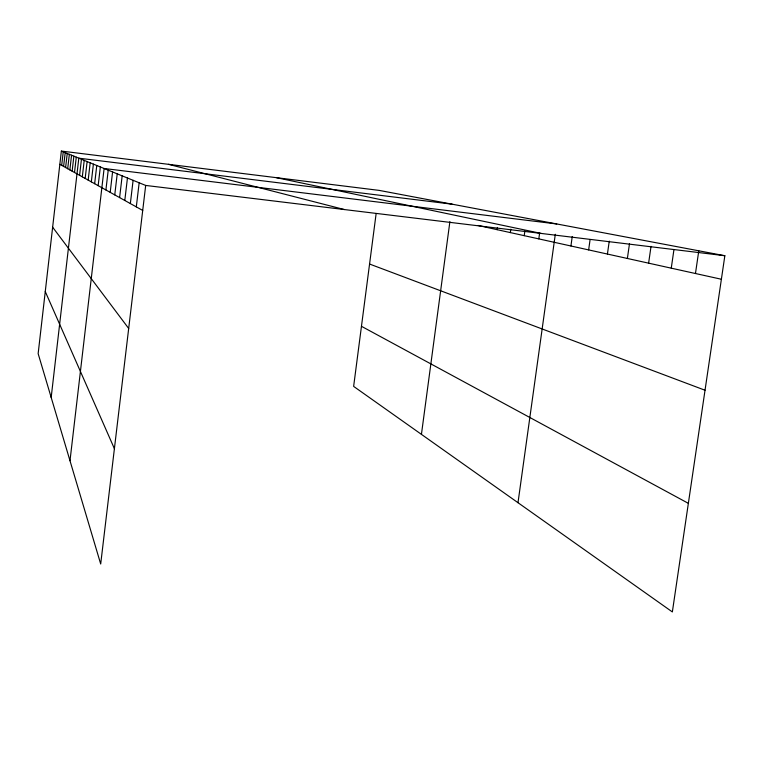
<?xml version="1.0" encoding="UTF-8"?>
<svg xmlns="http://www.w3.org/2000/svg" width="763" height="763" viewBox="0 0 763 763"><rect width="100%" height="100%" fill="white"/><g stroke="black" fill="none" stroke-linecap="round" stroke-linejoin="round"><path stroke-width="1.14" d="M61.364 151.064L38.15 353.651L100.697 564L145.685 185.438L61.364 151.064L379.154 190.388L724.85 255.729L672.356 611.936L353.641 386.393L376.111 213.754M61.689 165.371L63.243 151.827M63.606 166.439L65.198 152.629M65.608 167.555L67.23 153.458M67.697 168.718L69.347 154.326M69.872 169.92L71.56 155.223M72.142 171.189L73.868 156.167M74.516 172.505L76.281 157.149M51.178 397.475L78.808 158.179L452.23 204.198M79.59 175.328L81.45 159.257M82.318 176.844L84.216 160.383M85.17 178.437L87.125 161.565M88.174 180.106L90.177 162.815M91.331 181.861L93.391 164.121M94.65 183.711L96.777 165.495M98.16 185.657L100.344 166.954M69.996 460.738L104.111 168.489L556.742 223.96M105.904 189.968L108.222 170.168M110.196 192.352L112.581 171.942M114.755 194.889L117.225 173.83M119.61 197.598L122.166 175.852M124.798 200.478L127.45 177.998M130.349 203.568L133.105 180.306M136.31 206.887L139.162 182.777M421.434 434.366L449.893 221.651M497.152 229.682L497.457 227.469M510.352 232.601L510.809 229.205M524.219 235.662L524.858 231.027M538.812 238.886L539.584 233.306M518.001 502.703L555.311 234.27M570.924 245.991L572.24 236.559M588.645 249.902L590.085 239.63M607.424 254.06L609.255 241.127M627.377 258.466L629.504 243.588M648.617 263.159L651.03 246.373M671.259 268.166L673.939 249.673M695.465 273.516L698.784 250.808M145.685 185.438L724.85 255.729M276.473 177.684L541.148 233.43M478.039 225.457L721.388 279.248M168.451 164.312L344.38 209.548M369.569 264.036L705.031 390.236M361.462 326.306L688.36 503.342M59.838 164.341L142.71 210.445M52.637 227.202L128.689 328.471M45.265 291.561L114.402 448.673"/></g></svg>
